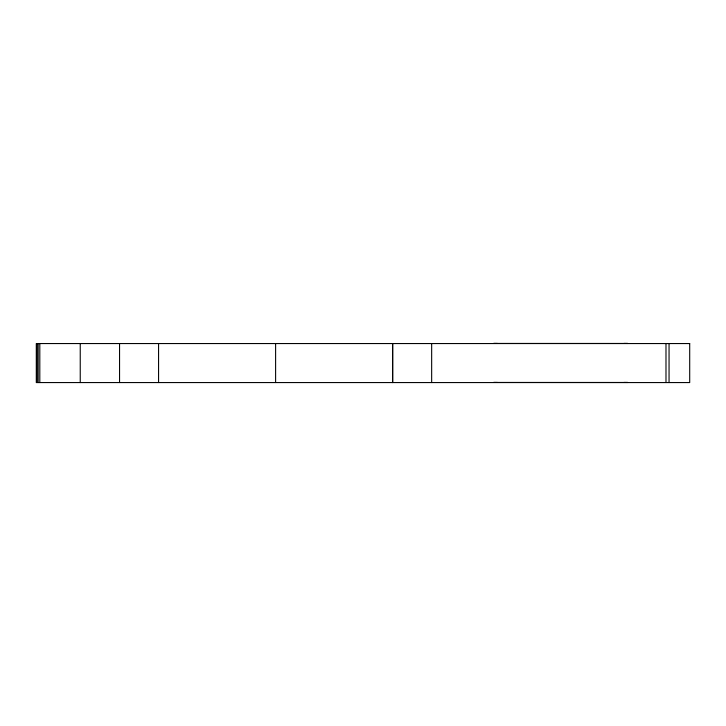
<?xml version="1.0" encoding="UTF-8"?>
<svg xmlns="http://www.w3.org/2000/svg" width="726" height="726" viewBox="0 0 726 726"><rect width="100%" height="100%" fill="white"/><g stroke="black" fill="none" stroke-linecap="round" stroke-linejoin="round"><path stroke-width="1.09" d="M275.608 382.566L275.608 343.552M623.943 343.443L627.745 343.462L493.607 343.434L497.41 343.443M623.943 382.457L627.745 382.475L493.607 382.448L497.41 382.457M669.054 343.552L669.054 382.566M665.987 343.552L665.987 382.566M431.661 343.552L431.661 382.566M158.567 343.552L158.567 382.566M119.554 343.552L119.554 382.566M80.241 343.552L80.241 382.566M39.812 343.552L39.812 382.566M38.16 343.552L38.16 382.566M36.99 343.552L36.99 382.566M392.648 343.552L392.648 382.566L392.648 343.552M689.7 343.552L36.3 343.552L36.3 382.566L689.7 382.566L689.7 343.552"/></g></svg>
